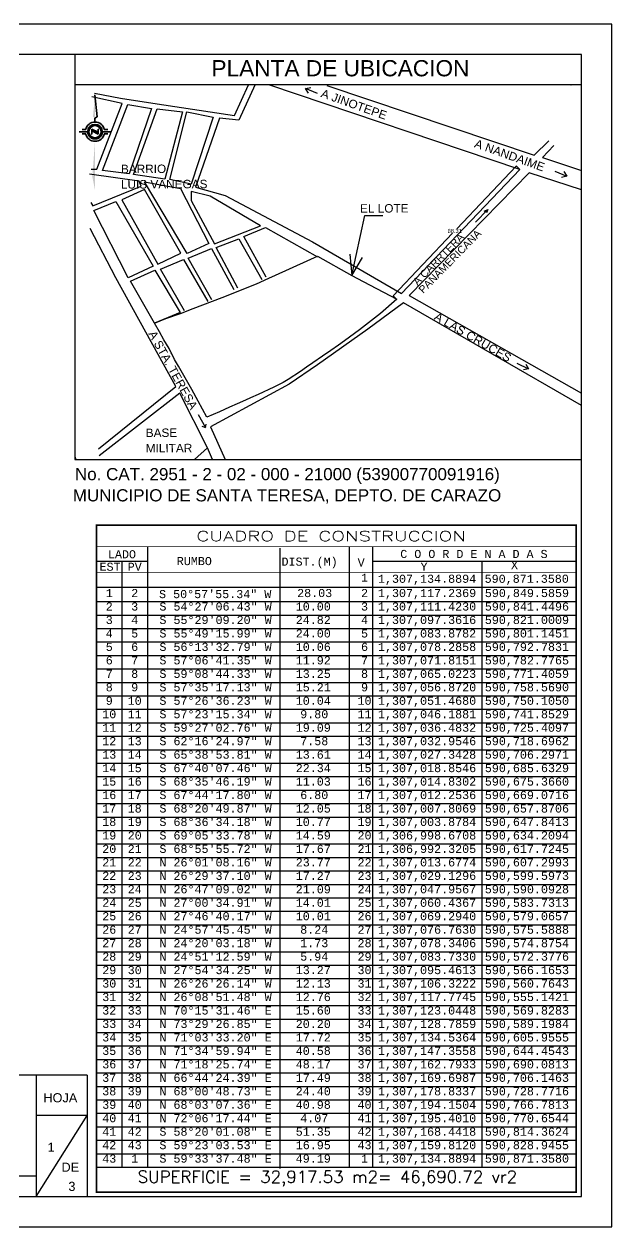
# Model space of a CAD drawing. Header units: millimetres. Extents: x 590482 to 592377, y 1306833 to 1307454.
# Drawn here: x 592087 to 592377, y 1306833 to 1307427 of the extents above; entities that cross this region are included whole.
import ezdxf
from ezdxf.enums import TextEntityAlignment as Align

# ---------------------------------------------------------------- set-up
doc = ezdxf.new("R2010")
doc.units = ezdxf.units.MM
doc.header["$PDMODE"] = 32
doc.header["$PDSIZE"] = 1.2
for name, color, linetype in [('2', 1, 'Continuous'), ('CAJETIN', 5, 'Continuous'), ('CIRCULO', 1, 'Continuous'), ('CVL_CUADCON', 1, 'Continuous'), ('CVL_CUADCON_LIN', 8, 'Continuous'), ('CVL_CUADCON_TIT', 1, 'Continuous'), ('CVL_CUADCON_TX', 2, 'Continuous'), ('poligono', 4, 'Continuous'), ('POLIGONO PLANO', 1, 'Continuous'), ('TEXT. FORMAT.', 3, 'Continuous')]:
    doc.layers.add(name, color=color, linetype=linetype)
doc.layers.add('COTAS', color=40, linetype='Continuous', lineweight=5)
doc.layers.add('POL. GENERAL', color=7, linetype='Continuous', lineweight=35, true_color=0xcb1558)
doc.styles.add('CURVAS', font='arial.ttf', dxfattribs={"height": 1})
doc.styles.add('HUECA1', font='hueca1.shx')
doc.styles.add('MONOTXT4', font='monotxt4.shx')
doc.styles.add('PUNTOS PI', font='arial.ttf', dxfattribs={"height": 2})
doc.styles.add('ROTULOS PI', font='arial.ttf', dxfattribs={"height": 3.5})
doc.dimstyles.get("Standard").update_dxf_attribs({"dimtxt": 0.2, "dimasz": 0.02, "dimexe": 0.05, "dimexo": 0.0625, "dimgap": 0.09, "dimtad": 0, "dimtih": 1, "dimtoh": 1, "dimzin": 0, "dimdsep": 46, "dimtxsty": 'PUNTOS PI', "dimcen": 0.09, "dimaunit": 1, "dimadec": 3, "dimazin": 0, "dimtfac": 1, "dimtofl": 0, "dimtmove": 0, "dimatfit": 3, "dimfxl": 1, "dimtolj": 1, "dimtzin": 0, "dimarcsym": 0})

# ---------------------------------------------------------------- blocks, each defined once
blk = doc.blocks.new('Norte Top 100')
blk.add_hatch(color=1).paths.add_polyline_path([(-0.09, 0.077), (-0.09, 0.021), (0.091, -0.073), (0.091, -0.017)])
at = {"color": 1, "linetype": 'Continuous'}
for p, q in [((-0.001, 1.096), (0.06, 0.447)), ((0.06, 0.447), (-0.001, 0.406)), ((-0.001, 0.406), (-0.001, 0.284)), ((-0.235, 0), (-0.468, 0)), ((-0.278, 0.061), (-0.387, 0.061)), ((-0.09, 0.021), (-0.09, 0.077)), ((-0.09, 0.077), (0.091, -0.017)), ((-0.09, -0.073), (-0.09, 0.021)), ((0.091, -0.073), (-0.09, 0.021)), ((-0.09, 0.021), (-0.09, 0.021)), ((0.091, 0.077), (0.105, 0.077)), ((0.091, -0.017), (0.091, 0.077)), ((0.218, 0), (0.182, 0)), ((0.182, 0), (0.182, 0)), ((0.182, 0), (0.182, 0)), ((0.182, 0), (0.218, 0)), ((0.218, 0), (0.218, 0)), ((0.235, 0), (0.466, 0)), ((0.277, 0.061), (0.385, 0.061)), ((-0.278, -0.061), (-0.386, -0.061)), ((-0.182, 0), (-0.218, 0)), ((-0.218, 0), (-0.218, 0)), ((-0.218, 0), (-0.218, 0)), ((-0.218, 0), (-0.182, 0)), ((-0.182, 0), (-0.182, 0)), ((-0.182, 0), (-0.182, 0)), ((-0.105, -0.073), (-0.09, -0.073)), ((0.091, -0.017), (0.091, -0.017)), ((0.091, -0.017), (0.091, -0.073)), ((0.091, -0.073), (0.091, -0.073)), ((0.277, -0.061), (0.385, -0.061))]:
    blk.add_line(p, q, dxfattribs=at)
for major_axis, start_param, end_param in [((-0.202, 0.202), 4.142401, 6.852951), ((0.154, 0.154), 5.497919, 8.639511), ((0.154, 0.154), 2.356327, 5.49792), ((-0.129, 0.129), 3.927124, 7.068716), ((-0.129, 0.129), 0.785531, 3.927124), ((0.202, 0.202), 2.571332, 5.282582)]:
    blk.add_ellipse((0, 0), major_axis=major_axis, ratio=1, start_param=start_param, end_param=end_param, dxfattribs=at)
for points in [[(-0.001, 0.406), (-0.062, 0.447), (-0.001, 1.096)], [(-0.001, -0.284), (-0.082, -1.339), (-0.001, -1.745)]]:
    blk.add_solid(points, dxfattribs=at)
blk = doc.blocks.new('*D112')
at = {"layer": 'COTAS', "color": 0, "lineweight": -2, "transparency": 16777216}
for p, q in [((592330.23, 1307356.37), (592300.91, 1307325.46)), ((592331.97, 1307354.75), (592330.21, 1307356.42)), ((592269.48, 1307292.33), (592298.8, 1307323.24)), ((592271.19, 1307290.68), (592269.43, 1307292.35))]:
    blk.add_line(p, q, dxfattribs=at)
at = {"layer": 'COTAS', "color": 0, "transparency": 16777216}
for points in [[(592330.23, 1307356.37), (592330.23, 1307356.37), (592330.24, 1307356.38)], [(592269.48, 1307292.33), (592269.48, 1307292.33), (592269.47, 1307292.32)]]:
    blk.add_solid(points, dxfattribs=at)
at = {"layer": 'Defpoints', "color": 0, "transparency": 16777216}
for p in [(592330.24, 1307356.38), (592332.01, 1307354.7), (592271.24, 1307290.64)]:
    blk.add_point(p, dxfattribs=at)
at = {"layer": 'COTAS', "color": 0, "transparency": 16777216, "insert": (592299.86, 1307324.35), "char_height": 2, "attachment_point": 5, "style": 'PUNTOS PI'}
blk.add_mtext('\\A1;88.31', dxfattribs=at)

msp = doc.modelspace()

# ---------------------------------------------------------------- linework, layer by layer
for p, q in [((592112.443, 1307411.508), (592112.443, 1307211.508)), ((592362.443, 1307396.508), (592112.443, 1307396.508)), ((592112.443, 1307211.508), (592362.443, 1307211.508))]:
    msp.add_line(p, q)
msp.add_lwpolyline([(592377.443, 1307426.508), (591536.443, 1307426.508), (591536.443, 1306832.508), (592377.443, 1306832.508)], close=True)
at = {"layer": '2', "color": 1, "linetype": 'Continuous'}
for p, q in [((592357.086, 1307396.508), (592357.092, 1307396.463)), ((592357.092, 1307396.463), (592357.294, 1307396.508)), ((592112.443, 1307212.938), (592112.946, 1307211.508))]:
    msp.add_line(p, q, dxfattribs=at)
at = {"layer": 'CAJETIN'}
msp.add_lwpolyline([(592362.443, 1307411.508), (591551.443, 1307411.508), (591551.443, 1306847.508), (592362.443, 1306847.508)], close=True, dxfattribs=at)
at = {"layer": 'CIRCULO'}
for p, q in [((592118.476, 1306887.508), (592093.278, 1306887.508)), ((592093.278, 1306847.508), (592118.476, 1306887.508)), ((592093.278, 1306857.508), (592008.732, 1306857.508))]:
    msp.add_line(p, q, dxfattribs=at)
at = {"layer": 'CVL_CUADCON', "color": 1, "linetype": 'Continuous', "const_width": 0.887, "flags": 128}
msp.add_lwpolyline([(592123.128, 1307179.012), (592359.757, 1307179.012), (592359.757, 1306849.697), (592123.128, 1306849.697)], close=True, dxfattribs=at)
at = {"layer": 'CVL_CUADCON', "color": 1, "linetype": 'Continuous', "const_width": 0.332, "flags": 128}
for points in [[(592123.128, 1307168.485), (592359.757, 1307168.485)], [(592123.128, 1307155.589), (592359.757, 1307155.589)], [(592123.128, 1306862.036), (592359.757, 1306862.036)]]:
    msp.add_lwpolyline(points, dxfattribs=at)
at = {"layer": 'CVL_CUADCON_LIN', "color": 8, "linetype": 'Continuous'}
for p, q in [((592148.24, 1307168.485), (592148.24, 1306862.036)), ((592247.735, 1307168.485), (592247.735, 1306862.036)), ((592259.27, 1307168.485), (592259.27, 1306862.036)), ((592213.583, 1307167.778), (592213.583, 1306861.329)), ((592123.128, 1307161.33), (592148.24, 1307161.33)), ((592135.674, 1307161.33), (592135.674, 1306862.036)), ((592259.27, 1307161.33), (592359.757, 1307161.33)), ((592313.2, 1307161.33), (592313.2, 1306862.036)), ((592123.128, 1307148.374), (592359.757, 1307148.374)), ((592123.128, 1307141.329), (592359.757, 1307141.329)), ((592123.128, 1307134.68), (592359.757, 1307134.68)), ((592123.128, 1307128.03), (592359.757, 1307128.03)), ((592123.128, 1307121.38), (592359.757, 1307121.38)), ((592123.128, 1307114.73), (592359.757, 1307114.73)), ((592123.128, 1307108.08), (592359.757, 1307108.08)), ((592123.128, 1307101.43), (592359.757, 1307101.43)), ((592123.128, 1307094.781), (592359.757, 1307094.781)), ((592123.128, 1307088.131), (592359.757, 1307088.131)), ((592123.128, 1307081.481), (592359.757, 1307081.481)), ((592123.128, 1307074.831), (592359.757, 1307074.831)), ((592123.128, 1307068.181), (592359.757, 1307068.181)), ((592123.128, 1307061.531), (592359.757, 1307061.531)), ((592123.128, 1307054.882), (592359.757, 1307054.882)), ((592123.128, 1307048.232), (592359.757, 1307048.232)), ((592123.128, 1307041.582), (592359.757, 1307041.582)), ((592123.128, 1307034.932), (592359.757, 1307034.932)), ((592123.128, 1307028.282), (592359.757, 1307028.282)), ((592123.128, 1307021.632), (592359.757, 1307021.632)), ((592123.128, 1307014.983), (592359.757, 1307014.983)), ((592123.128, 1307008.333), (592359.757, 1307008.333)), ((592123.128, 1307001.683), (592359.757, 1307001.683)), ((592123.128, 1306995.033), (592359.757, 1306995.033)), ((592123.128, 1306988.383), (592359.757, 1306988.383)), ((592123.128, 1306981.733), (592359.757, 1306981.733)), ((592123.128, 1306975.084), (592359.757, 1306975.084)), ((592123.128, 1306968.434), (592359.757, 1306968.434)), ((592123.128, 1306961.784), (592359.757, 1306961.784)), ((592123.128, 1306955.134), (592359.757, 1306955.134)), ((592123.128, 1306948.484), (592359.757, 1306948.484)), ((592123.128, 1306941.834), (592359.757, 1306941.834)), ((592123.128, 1306935.185), (592359.757, 1306935.185)), ((592123.128, 1306928.535), (592359.757, 1306928.535)), ((592123.128, 1306921.885), (592359.757, 1306921.885)), ((592123.128, 1306915.235), (592359.757, 1306915.235)), ((592123.128, 1306908.585), (592359.757, 1306908.585)), ((592123.128, 1306901.935), (592359.757, 1306901.935)), ((592123.128, 1306895.286), (592359.757, 1306895.286)), ((592123.128, 1306888.636), (592359.757, 1306888.636)), ((592123.128, 1306881.986), (592359.757, 1306881.986)), ((592123.128, 1306875.336), (592359.757, 1306875.336)), ((592123.128, 1306868.686), (592359.757, 1306868.686)), ((592123.128, 1306862.036), (592359.757, 1306862.036))]:
    msp.add_line(p, q, dxfattribs=at)
at = {"layer": 'CVL_CUADCON_TIT'}
for p, q in [((592123.128, 1307179.012), (592359.757, 1307179.012)), ((592123.128, 1306849.697), (592359.757, 1306849.697))]:
    msp.add_line(p, q, dxfattribs=at)
at = {"layer": 'CVL_CUADCON_TX'}
for points in [[(592227.657, 1307392.331), (592226.299, 1307394.64), (592228.811, 1307395.169)], [(592232.176, 1307392.135), (592226.299, 1307394.64)], [(592349.274, 1307353.854), (592355.142, 1307351.327)], [(592353.793, 1307353.641), (592355.142, 1307351.327), (592352.628, 1307350.808)], [(592310.118, 1307328.61), (592316.141, 1307334.983)], [(592314.409, 1307334.116), (592316.141, 1307334.983), (592315.568, 1307333.225)], [(592249.092, 1307302.381), (592255.48, 1307332.029), (592264.364, 1307332.029)], [(592248.103, 1307312.819), (592249.092, 1307302.381), (592254.347, 1307311.196)], [(592330.6, 1307259.018), (592336.275, 1307256.202)], [(592334.925, 1307258.516), (592336.275, 1307256.202), (592333.761, 1307255.682)], [(592173.333, 1307233.769), (592176.916, 1307227.209)], [(592175.007, 1307227.993), (592176.916, 1307227.209), (592177.153, 1307228.884)]]:
    msp.add_lwpolyline(points, dxfattribs=at)
at = {"layer": 'poligono'}
for p, q in [((592118.476, 1306907.508), (591551.443, 1306907.508)), ((592093.278, 1306907.508), (592093.278, 1306847.508)), ((592118.476, 1306907.508), (592118.476, 1306847.508))]:
    msp.add_line(p, q, dxfattribs=at)
at = {"layer": 'POLIGONO PLANO'}
for points in [[(592122.184, 1307392.42), (592134.991, 1307389.873), (592153.017, 1307387.087), (592191.177, 1307381.378), (592198.172, 1307396.508)], [(592201.426, 1307396.587), (592193.298, 1307379.023), (592183.765, 1307379.999), (592171.889, 1307346.02), (592186.648, 1307341.837), (592229.682, 1307318.973), (592273.646, 1307293.373), (592332.012, 1307354.705), (592208.19, 1307396.508)], [(592236.729, 1307396.127), (592339.014, 1307361.837), (592346.296, 1307368.853)], [(592120.544, 1307354.925), (592123.278, 1307354.925), (592135.72, 1307387.317), (592120.857, 1307390.506)], [(592138.493, 1307386.826), (592150.297, 1307384.787), (592139.201, 1307352.552), (592126.037, 1307354.27), (592138.493, 1307386.826)], [(592153.004, 1307384.617), (592165.622, 1307383.222), (592156.869, 1307349.993), (592141.427, 1307352.259), (592153.004, 1307384.617)], [(592167.73, 1307383.232), (592180.622, 1307380.452), (592169.761, 1307347.38), (592159.271, 1307349.697), (592167.73, 1307383.232)], [(592348.746, 1307366.546), (592343.212, 1307360.635), (592362.443, 1307354.115)], [(592362.443, 1307344.595), (592336.574, 1307353.099), (592277.317, 1307292.4), (592362.443, 1307244.252)], [(592120.31, 1307338.368), (592121.241, 1307336.763), (592145.143, 1307346.474), (592144.138, 1307348.946), (592119.588, 1307352.413)], [(592178.474, 1307318.082), (592167.782, 1307313.162), (592146.75, 1307348.538), (592164.49, 1307345.325), (592178.474, 1307318.082)], [(592153.303, 1307307.975), (592164.665, 1307313.323), (592146.744, 1307344.802), (592135.551, 1307339.628), (592153.303, 1307307.975)], [(592181.325, 1307317.912), (592204.016, 1307326.876), (592179.275, 1307341.463), (592169.748, 1307343.905), (592169.748, 1307339.297), (592181.325, 1307317.912)], [(592121.716, 1307334.418), (592132.583, 1307338.967), (592150.993, 1307306.943), (592138.811, 1307301.261), (592121.716, 1307334.418)], [(592124.169, 1307216.801), (592162.284, 1307247.478), (592132.713, 1307301.261), (592120.03, 1307325.589)], [(592206.775, 1307301.45), (592195.81, 1307321.601), (592206.463, 1307326.036), (592232.174, 1307311.639)], [(592192.888, 1307296.118), (592182.138, 1307316.247), (592193.337, 1307320.465), (592204.621, 1307300.373)], [(592180.075, 1307290.373), (592168.355, 1307310.975), (592179.821, 1307315.671), (592190.943, 1307295.4)], [(592151.8, 1307278.828), (592139.872, 1307299.467), (592151.859, 1307305), (592164.451, 1307284.04), (592151.8, 1307278.828)], [(592166.611, 1307284.959), (592154.709, 1307305.51), (592165.96, 1307310.203), (592178.129, 1307289.52)], [(592362.443, 1307238.099), (592274.616, 1307288.79), (592257.007, 1307275.784), (592232.148, 1307258.173), (592218.229, 1307248.658), (592179.327, 1307227.575), (592186.605, 1307211.508)], [(592180.313, 1307211.508), (592177.869, 1307217.222), (592164.236, 1307244.251), (592124.397, 1307213.247)], [(592177.869, 1307217.222), (592171.537, 1307211.508)]]:
    msp.add_lwpolyline(points, dxfattribs=at)
msp.add_lwpolyline([(592271.238, 1307290.638), (592263.292, 1307283.588), (592260.309, 1307281.249), (592252.804, 1307275.58), (592245.513, 1307270.141), (592242.442, 1307267.882), (592238.762, 1307265.264), (592234.571, 1307262.5), (592229.848, 1307259.198), (592226.735, 1307257.009), (592223.699, 1307254.871), (592217.637, 1307250.919), (592215.155, 1307249.47), (592210.555, 1307247.136), (592202.874, 1307243.574), (592199.055, 1307241.877), (592196.715, 1307240.796), (592192.549, 1307238.923), (592188.818, 1307237.267), (592183.744, 1307235.065), (592177.61, 1307232.383), (592173.302, 1307240.294), (592170.126, 1307246.014), (592166.21, 1307252.982), (592163.591, 1307257.6), (592161.675, 1307260.875), (592160.233, 1307263.645), (592159.936, 1307264.23), (592158.9, 1307266.23), (592156.35, 1307270.565), (592154.122, 1307274.587), (592151.8, 1307278.828), (592157.272, 1307281.071), (592164.509, 1307283.571), (592170.756, 1307286.031), (592185.117, 1307291.533), (592202.132, 1307298.148), (592208.098, 1307301.033), (592216.511, 1307304.873), (592230.644, 1307311.313), (592232.089, 1307311.852), (592249.092, 1307302.381), (592254.759, 1307299.359)], close=True, dxfattribs=at)

# ---------------------------------------------------------------- block references
at = {"layer": 'POL. GENERAL', "xscale": 16.5599999586, "yscale": 16.5599999586, "zscale": 16.5599999586}
msp.add_blockref('Norte Top 100', (592122.38, 1307373.362), dxfattribs=at)

# ---------------------------------------------------------------- texts
at = {"style": 'ROTULOS PI'}
for s, height, p in [('PLANTA DE UBICACION', 8, (592179.837, 1307400.704)), ('No. CAT. 2951 - 2 - 02 - 000 - 21000 (53900770091916)', 6, (592112.466, 1307201.265)), ('MUNICIPIO DE SANTA TERESA, DEPTO. DE CARAZO', 6, (592111.412, 1307190.798))]:
    msp.add_text(s, height=height, dxfattribs=at).set_placement(p)
at = {"layer": 'CVL_CUADCON_TIT', "color": 1, "style": 'HUECA1', "width": 1.271832}
msp.add_text('CUADRO DE CONSTRUCCION', height=5, dxfattribs=at).set_placement((592172.429, 1307171.166), (592305.366, 1307171.166), align=Align.FIT)
at = {"layer": 'CVL_CUADCON_TIT', "color": 1, "style": 'MONOTXT4'}
for s, p in [('LADO', (592135.674, 1307162.68)), ('C O O R D E N A D A S', (592309.348, 1307162.828)), ('EST', (592129.797, 1307156.541)), ('PV', (592141.969, 1307156.513)), ('Y', (592284.729, 1307156.573)), ('X', (592329.357, 1307157.28))]:
    msp.add_text(s, height=4, dxfattribs=at).set_placement(p, align=Align.CENTER)
at = {"layer": 'CVL_CUADCON_TIT', "color": 1}
for s, height, style, p in [('RUMBO', 4, 'MONOTXT4', (592171.383, 1307161.323)), ('DIST.(M)', 4, 'MONOTXT4', (592228.257, 1307160.616)), ('V', 4, 'MONOTXT4', (592253.713, 1307160.616)), ('SUPERFICIE = 32,917.53 m2= 46,690.72 vr2', 6, 'HUECA1', (592237.058, 1306856.346))]:
    msp.add_text(s, height=height, dxfattribs=dict(at, style=style)).set_placement(p, align=Align.MIDDLE)
at = {"layer": 'CVL_CUADCON_TX', "style": 'CURVAS'}
for s, height, rotation, p in [('A JINOTEPE', 4.1667, 340.417117, (592233.496, 1307390.599)), ('A NANDAIME', 4.1667, 340.417117, (592309.228, 1307365.792)), ('BARRIO ', 4.1667, 0.259435, (592135.181, 1307352.866)), ('LUIS VANEGAS', 4.16667, 0.259435, (592135.181, 1307345.259)), ('EL LOTE', 4.1667, 0.259435, (592253.158, 1307333.367)), ('PANAMERICANA', 3.7, 45.533498, (592284.311, 1307293.211)), ('A CARRTERA ', 3.7, 45.533498, (592281.52, 1307297.228)), ('A LAS CRUCES', 4.16667, 329.855872, (592289.292, 1307280.845)), ('A STA. TERESA', 4.16667, 298.967787, (592148.566, 1307273.601)), ('BASE', 4.1667, 0.259435, (592147.42, 1307222.567)), ('MILITAR', 4.1667, 0.259435, (592147.42, 1307214.96))]:
    msp.add_text(s, height=height, rotation=rotation, dxfattribs=at).set_placement(p)
at = {"layer": 'CVL_CUADCON_TX', "color": 2, "style": 'MONOTXT4'}
for s, p in [('1', (592255.374, 1307151.144)), ('1', (592129.401, 1307143.546)), ('2', (592141.957, 1307143.546)), ('2', (592255.374, 1307143.546)), ('2', (592129.401, 1307136.896)), ('3', (592141.957, 1307136.896)), ('3', (592255.374, 1307136.896)), ('3', (592129.401, 1307130.246)), ('4', (592141.957, 1307130.246)), ('4', (592255.374, 1307130.246)), ('4', (592129.401, 1307123.596)), ('5', (592141.957, 1307123.596)), ('5', (592255.374, 1307123.596)), ('5', (592129.401, 1307116.947)), ('6', (592141.957, 1307116.947)), ('6', (592255.374, 1307116.947)), ('6', (592129.401, 1307110.297)), ('7', (592141.957, 1307110.297)), ('7', (592255.374, 1307110.297)), ('7', (592129.401, 1307103.647)), ('8', (592141.957, 1307103.647)), ('8', (592255.374, 1307103.647)), ('8', (592129.401, 1307096.997)), ('9', (592141.957, 1307096.997)), ('9', (592255.374, 1307096.997)), ('9', (592129.401, 1307090.347)), ('10', (592141.957, 1307090.347)), ('10', (592255.374, 1307090.347)), ('10', (592129.401, 1307083.697)), ('11', (592141.957, 1307083.697)), ('11', (592255.374, 1307083.697)), ('11', (592129.401, 1307077.048)), ('12', (592141.957, 1307077.048)), ('12', (592255.374, 1307077.048)), ('12', (592129.401, 1307070.398)), ('13', (592141.957, 1307070.398)), ('13', (592255.374, 1307070.398)), ('13', (592129.401, 1307063.748)), ('14', (592141.957, 1307063.748)), ('14', (592255.374, 1307063.748)), ('14', (592129.401, 1307057.098)), ('15', (592141.957, 1307057.098)), ('15', (592255.374, 1307057.098)), ('15', (592129.401, 1307050.448)), ('16', (592141.957, 1307050.448)), ('16', (592255.374, 1307050.448)), ('16', (592129.401, 1307043.799)), ('17', (592141.957, 1307043.799)), ('17', (592255.374, 1307043.799)), ('17', (592129.401, 1307037.149)), ('18', (592141.957, 1307037.149)), ('18', (592255.374, 1307037.149)), ('18', (592129.401, 1307030.499)), ('19', (592141.957, 1307030.499)), ('19', (592255.374, 1307030.499)), ('19', (592129.401, 1307023.849)), ('20', (592141.957, 1307023.849)), ('20', (592255.374, 1307023.849)), ('20', (592129.401, 1307017.199)), ('21', (592141.957, 1307017.199)), ('21', (592255.374, 1307017.199)), ('21', (592129.401, 1307010.549)), ('22', (592141.957, 1307010.549)), ('22', (592255.374, 1307010.549)), ('22', (592129.401, 1307003.9)), ('23', (592141.957, 1307003.9)), ('23', (592255.374, 1307003.9)), ('23', (592129.401, 1306997.25)), ('24', (592141.957, 1306997.25)), ('24', (592255.374, 1306997.25)), ('24', (592129.401, 1306990.6)), ('25', (592141.957, 1306990.6)), ('25', (592255.374, 1306990.6)), ('25', (592129.401, 1306983.95)), ('26', (592141.957, 1306983.95)), ('26', (592255.374, 1306983.95)), ('26', (592129.401, 1306977.3)), ('27', (592141.957, 1306977.3)), ('27', (592255.374, 1306977.3)), ('27', (592129.401, 1306970.65)), ('28', (592141.957, 1306970.65)), ('28', (592255.374, 1306970.65)), ('28', (592129.401, 1306964.001)), ('29', (592141.957, 1306964.001)), ('29', (592255.374, 1306964.001)), ('29', (592129.401, 1306957.351)), ('30', (592141.957, 1306957.351)), ('30', (592255.374, 1306957.351)), ('30', (592129.401, 1306950.701)), ('31', (592141.957, 1306950.701)), ('31', (592255.374, 1306950.701)), ('31', (592129.401, 1306944.051)), ('32', (592141.957, 1306944.051)), ('32', (592255.374, 1306944.051)), ('32', (592129.401, 1306937.401)), ('33', (592141.957, 1306937.401)), ('33', (592255.374, 1306937.401)), ('33', (592129.401, 1306930.751)), ('34', (592141.957, 1306930.751)), ('34', (592255.374, 1306930.751)), ('34', (592129.401, 1306924.102)), ('35', (592141.957, 1306924.102)), ('35', (592255.374, 1306924.102)), ('35', (592129.401, 1306917.452)), ('36', (592141.957, 1306917.452)), ('36', (592255.374, 1306917.452)), ('36', (592129.401, 1306910.802)), ('37', (592141.957, 1306910.802)), ('37', (592255.374, 1306910.802)), ('37', (592129.401, 1306904.152)), ('38', (592141.957, 1306904.152)), ('38', (592255.374, 1306904.152)), ('38', (592129.401, 1306897.502)), ('39', (592141.957, 1306897.502)), ('39', (592255.374, 1306897.502)), ('39', (592129.401, 1306890.852)), ('40', (592141.957, 1306890.852)), ('40', (592255.374, 1306890.852)), ('40', (592129.401, 1306884.203)), ('41', (592141.957, 1306884.203)), ('41', (592255.374, 1306884.203)), ('41', (592129.401, 1306877.553)), ('42', (592141.957, 1306877.553)), ('42', (592255.374, 1306877.553)), ('42', (592129.401, 1306870.903)), ('43', (592141.957, 1306870.903)), ('43', (592255.374, 1306870.903)), ('43', (592129.401, 1306864.253)), ('1', (592141.957, 1306864.253)), ('1', (592255.374, 1306864.253))]:
    msp.add_text(s, height=4, dxfattribs=at).set_placement(p, align=Align.CENTER)
for s, p in [('1,307,134.8894', (592261.988, 1307150.59)), ('590,871.3580', (592314.637, 1307150.59)), ('S 50%%d57\'55.34" W', (592153.981, 1307143.021)), ('28.03', (592222.109, 1307143.546)), ('1,307,117.2369', (592261.988, 1307143.546)), ('590,849.5859', (592314.73, 1307143.546)), ('S 54%%d27\'06.43" W', (592154.164, 1307136.896)), ('10.00', (592221.418, 1307136.896)), ('1,307,111.4230', (592261.988, 1307136.896)), ('590,841.4496', (592314.73, 1307136.896)), ('S 55%%d29\'09.20" W', (592154.164, 1307130.246)), ('24.82', (592221.418, 1307130.246)), ('1,307,097.3616', (592261.988, 1307130.246)), ('590,821.0009', (592314.73, 1307130.246)), ('S 55%%d49\'15.99" W', (592154.164, 1307123.596)), ('24.00', (592221.418, 1307123.596)), ('1,307,083.8782', (592261.988, 1307123.596)), ('590,801.1451', (592314.73, 1307123.596)), ('S 56%%d13\'32.79" W', (592154.164, 1307116.947)), ('10.06', (592221.418, 1307116.947)), ('1,307,078.2858', (592261.988, 1307116.947)), ('590,792.7831', (592314.73, 1307116.947)), ('S 57%%d06\'41.35" W', (592154.164, 1307110.297)), ('11.92', (592221.418, 1307110.297)), ('1,307,071.8151', (592261.988, 1307110.297)), ('590,782.7765', (592314.73, 1307110.297)), ('S 59%%d08\'44.33" W', (592154.164, 1307103.647)), ('13.25', (592221.418, 1307103.647)), ('1,307,065.0223', (592261.988, 1307103.647)), ('590,771.4059', (592314.73, 1307103.647)), ('S 57%%d35\'17.13" W', (592154.164, 1307096.997)), ('15.21', (592221.418, 1307096.997)), ('1,307,056.8720', (592261.988, 1307096.997)), ('590,758.5690', (592314.73, 1307096.997)), ('S 57%%d26\'36.23" W', (592154.164, 1307090.347)), ('10.04', (592221.418, 1307090.347)), ('1,307,051.4680', (592261.988, 1307090.347)), ('590,750.1050', (592314.73, 1307090.347)), ('S 57%%d23\'15.34" W', (592154.164, 1307083.697)), ('9.80', (592223.634, 1307083.697)), ('1,307,046.1881', (592261.988, 1307083.697)), ('590,741.8529', (592314.73, 1307083.697)), ('S 59%%d27\'02.76" W', (592154.164, 1307077.048)), ('19.09', (592221.418, 1307077.048)), ('1,307,036.4832', (592261.988, 1307077.048)), ('590,725.4097', (592314.73, 1307077.048)), ('S 62%%d16\'24.97" W', (592154.164, 1307070.398)), ('7.58', (592223.634, 1307070.398)), ('1,307,032.9546', (592261.988, 1307070.398)), ('590,718.6962', (592314.73, 1307070.398)), ('S 65%%d38\'53.81" W', (592154.164, 1307063.748)), ('13.61', (592221.418, 1307063.748)), ('1,307,027.3428', (592261.988, 1307063.748)), ('590,706.2971', (592314.73, 1307063.748)), ('S 67%%d40\'07.46" W', (592154.164, 1307057.098)), ('22.34', (592221.418, 1307057.098)), ('1,307,018.8546', (592261.988, 1307057.098)), ('590,685.6329', (592314.73, 1307057.098)), ('S 68%%d35\'46.19" W', (592154.164, 1307050.448)), ('11.03', (592221.418, 1307050.448)), ('1,307,014.8302', (592261.988, 1307050.448)), ('590,675.3660', (592314.73, 1307050.448)), ('S 67%%d44\'17.80" W', (592154.164, 1307043.799)), ('6.80', (592223.634, 1307043.799)), ('1,307,012.2536', (592261.988, 1307043.799)), ('590,669.0716', (592314.73, 1307043.799)), ('S 68%%d20\'49.87" W', (592154.164, 1307037.149)), ('12.05', (592221.418, 1307037.149)), ('1,307,007.8069', (592261.988, 1307037.149)), ('590,657.8706', (592314.73, 1307037.149)), ('S 68%%d36\'34.18" W', (592154.164, 1307030.499)), ('10.77', (592221.418, 1307030.499)), ('1,307,003.8784', (592261.988, 1307030.499)), ('590,647.8413', (592314.73, 1307030.499)), ('S 69%%d05\'33.78" W', (592154.164, 1307023.849)), ('14.59', (592221.418, 1307023.849)), ('1,306,998.6708', (592261.988, 1307023.849)), ('590,634.2094', (592314.73, 1307023.849)), ('S 68%%d55\'55.72" W', (592154.164, 1307017.199)), ('17.67', (592221.418, 1307017.199)), ('1,306,992.3205', (592261.988, 1307017.199)), ('590,617.7245', (592314.73, 1307017.199)), ('N 26%%d01\'08.16" W', (592154.164, 1307010.549)), ('23.77', (592221.418, 1307010.549)), ('1,307,013.6774', (592261.988, 1307010.549)), ('590,607.2993', (592314.73, 1307010.549)), ('N 26%%d29\'37.10" W', (592154.164, 1307003.9)), ('17.27', (592221.418, 1307003.9)), ('1,307,029.1296', (592261.988, 1307003.9)), ('590,599.5973', (592314.73, 1307003.9)), ('N 26%%d47\'09.02" W', (592154.164, 1306997.25)), ('21.09', (592221.418, 1306997.25)), ('1,307,047.9567', (592261.988, 1306997.25)), ('590,590.0928', (592314.73, 1306997.25)), ('N 27%%d00\'34.91" W', (592154.164, 1306990.6)), ('14.01', (592221.418, 1306990.6)), ('1,307,060.4367', (592261.988, 1306990.6)), ('590,583.7313', (592314.73, 1306990.6)), ('N 27%%d46\'40.17" W', (592154.164, 1306983.95)), ('10.01', (592221.418, 1306983.95)), ('1,307,069.2940', (592261.988, 1306983.95)), ('590,579.0657', (592314.73, 1306983.95)), ('N 24%%d57\'45.45" W', (592154.164, 1306977.3)), ('8.24', (592223.634, 1306977.3)), ('1,307,076.7630', (592261.988, 1306977.3)), ('590,575.5888', (592314.73, 1306977.3)), ('N 24%%d20\'03.18" W', (592154.164, 1306970.65)), ('1.73', (592223.634, 1306970.65)), ('1,307,078.3406', (592261.988, 1306970.65)), ('590,574.8754', (592314.73, 1306970.65)), ('N 24%%d51\'12.59" W', (592154.164, 1306964.001)), ('5.94', (592223.634, 1306964.001)), ('1,307,083.7330', (592261.988, 1306964.001)), ('590,572.3776', (592314.73, 1306964.001)), ('N 27%%d54\'34.25" W', (592154.164, 1306957.351)), ('13.27', (592221.418, 1306957.351)), ('1,307,095.4613', (592261.988, 1306957.351)), ('590,566.1653', (592314.73, 1306957.351)), ('N 26%%d26\'26.14" W', (592154.164, 1306950.701)), ('12.13', (592221.418, 1306950.701)), ('1,307,106.3222', (592261.988, 1306950.701)), ('590,560.7643', (592314.73, 1306950.701)), ('N 26%%d08\'51.48" W', (592154.164, 1306944.051)), ('12.76', (592221.418, 1306944.051)), ('1,307,117.7745', (592261.988, 1306944.051)), ('590,555.1421', (592314.73, 1306944.051)), ('N 70%%d15\'31.46" E', (592154.164, 1306937.401)), ('15.60', (592221.418, 1306937.401)), ('1,307,123.0448', (592261.988, 1306937.401)), ('590,569.8283', (592314.73, 1306937.401)), ('N 73%%d29\'26.85" E', (592154.164, 1306930.751)), ('20.20', (592221.418, 1306930.751)), ('1,307,128.7859', (592261.988, 1306930.751)), ('590,589.1984', (592314.73, 1306930.751)), ('N 71%%d03\'33.20" E', (592154.164, 1306924.102)), ('17.72', (592221.418, 1306924.102)), ('1,307,134.5364', (592261.988, 1306924.102)), ('590,605.9555', (592314.73, 1306924.102)), ('N 71%%d34\'59.94" E', (592154.164, 1306917.452)), ('40.58', (592221.418, 1306917.452)), ('1,307,147.3558', (592261.988, 1306917.452)), ('590,644.4543', (592314.73, 1306917.452)), ('N 71%%d18\'25.74" E', (592154.164, 1306910.802)), ('48.17', (592221.418, 1306910.802)), ('1,307,162.7933', (592261.988, 1306910.802)), ('590,690.0813', (592314.73, 1306910.802)), ('N 66%%d44\'24.39" E', (592154.164, 1306904.152)), ('17.49', (592221.418, 1306904.152)), ('1,307,169.6987', (592261.988, 1306904.152)), ('590,706.1463', (592314.73, 1306904.152)), ('N 68%%d00\'48.73" E', (592154.164, 1306897.502)), ('24.40', (592221.418, 1306897.502)), ('1,307,178.8337', (592261.988, 1306897.502)), ('590,728.7716', (592314.73, 1306897.502)), ('N 68%%d03\'07.36" E', (592154.164, 1306890.852)), ('40.98', (592221.418, 1306890.852)), ('1,307,194.1504', (592261.988, 1306890.852)), ('590,766.7813', (592314.73, 1306890.852)), ('N 72%%d06\'17.44" E', (592154.164, 1306884.203)), ('4.07', (592223.634, 1306884.203)), ('1,307,195.4010', (592261.988, 1306884.203)), ('590,770.6544', (592314.73, 1306884.203)), ('S 58%%d20\'01.08" E', (592154.164, 1306877.553)), ('51.35', (592221.418, 1306877.553)), ('1,307,168.4418', (592261.988, 1306877.553)), ('590,814.3624', (592314.73, 1306877.553)), ('S 59%%d23\'03.53" E', (592154.164, 1306870.903)), ('16.95', (592221.418, 1306870.903)), ('1,307,159.8120', (592261.988, 1306870.903)), ('590,828.9455', (592314.73, 1306870.903)), ('S 59%%d33\'37.48" E', (592154.164, 1306864.253)), ('49.19', (592221.418, 1306864.253)), ('1,307,134.8894', (592261.988, 1306864.253)), ('590,871.3580', (592314.73, 1306864.253))]:
    msp.add_text(s, height=4, dxfattribs=at).set_placement(p)
at = {"layer": 'TEXT. FORMAT.', "style": 'ROTULOS PI'}
for s, p in [('HOJA', (592096.885, 1306894.051)), ('1', (592098.957, 1306869.633)), ('DE', (592105.829, 1306859.762)), ('3', (592109.226, 1306850.293))]:
    msp.add_text(s, height=4.5, dxfattribs=at).set_placement(p)

# ---------------------------------------------------------------- dimensions: what is measured, and where the dimension line sits
at = {"layer": 'COTAS'}
dim = msp.add_aligned_dim(p1=(592271.238, 1307290.638), p2=(592332.012, 1307354.705), distance=2.439, dimstyle='Standard', dxfattribs=at)
dim.commit()
dim.dimension.update_dxf_attribs({"geometry": '*D112', "text_midpoint": (592299.856, 1307324.35)})

doc.saveas('drawing.dxf')
